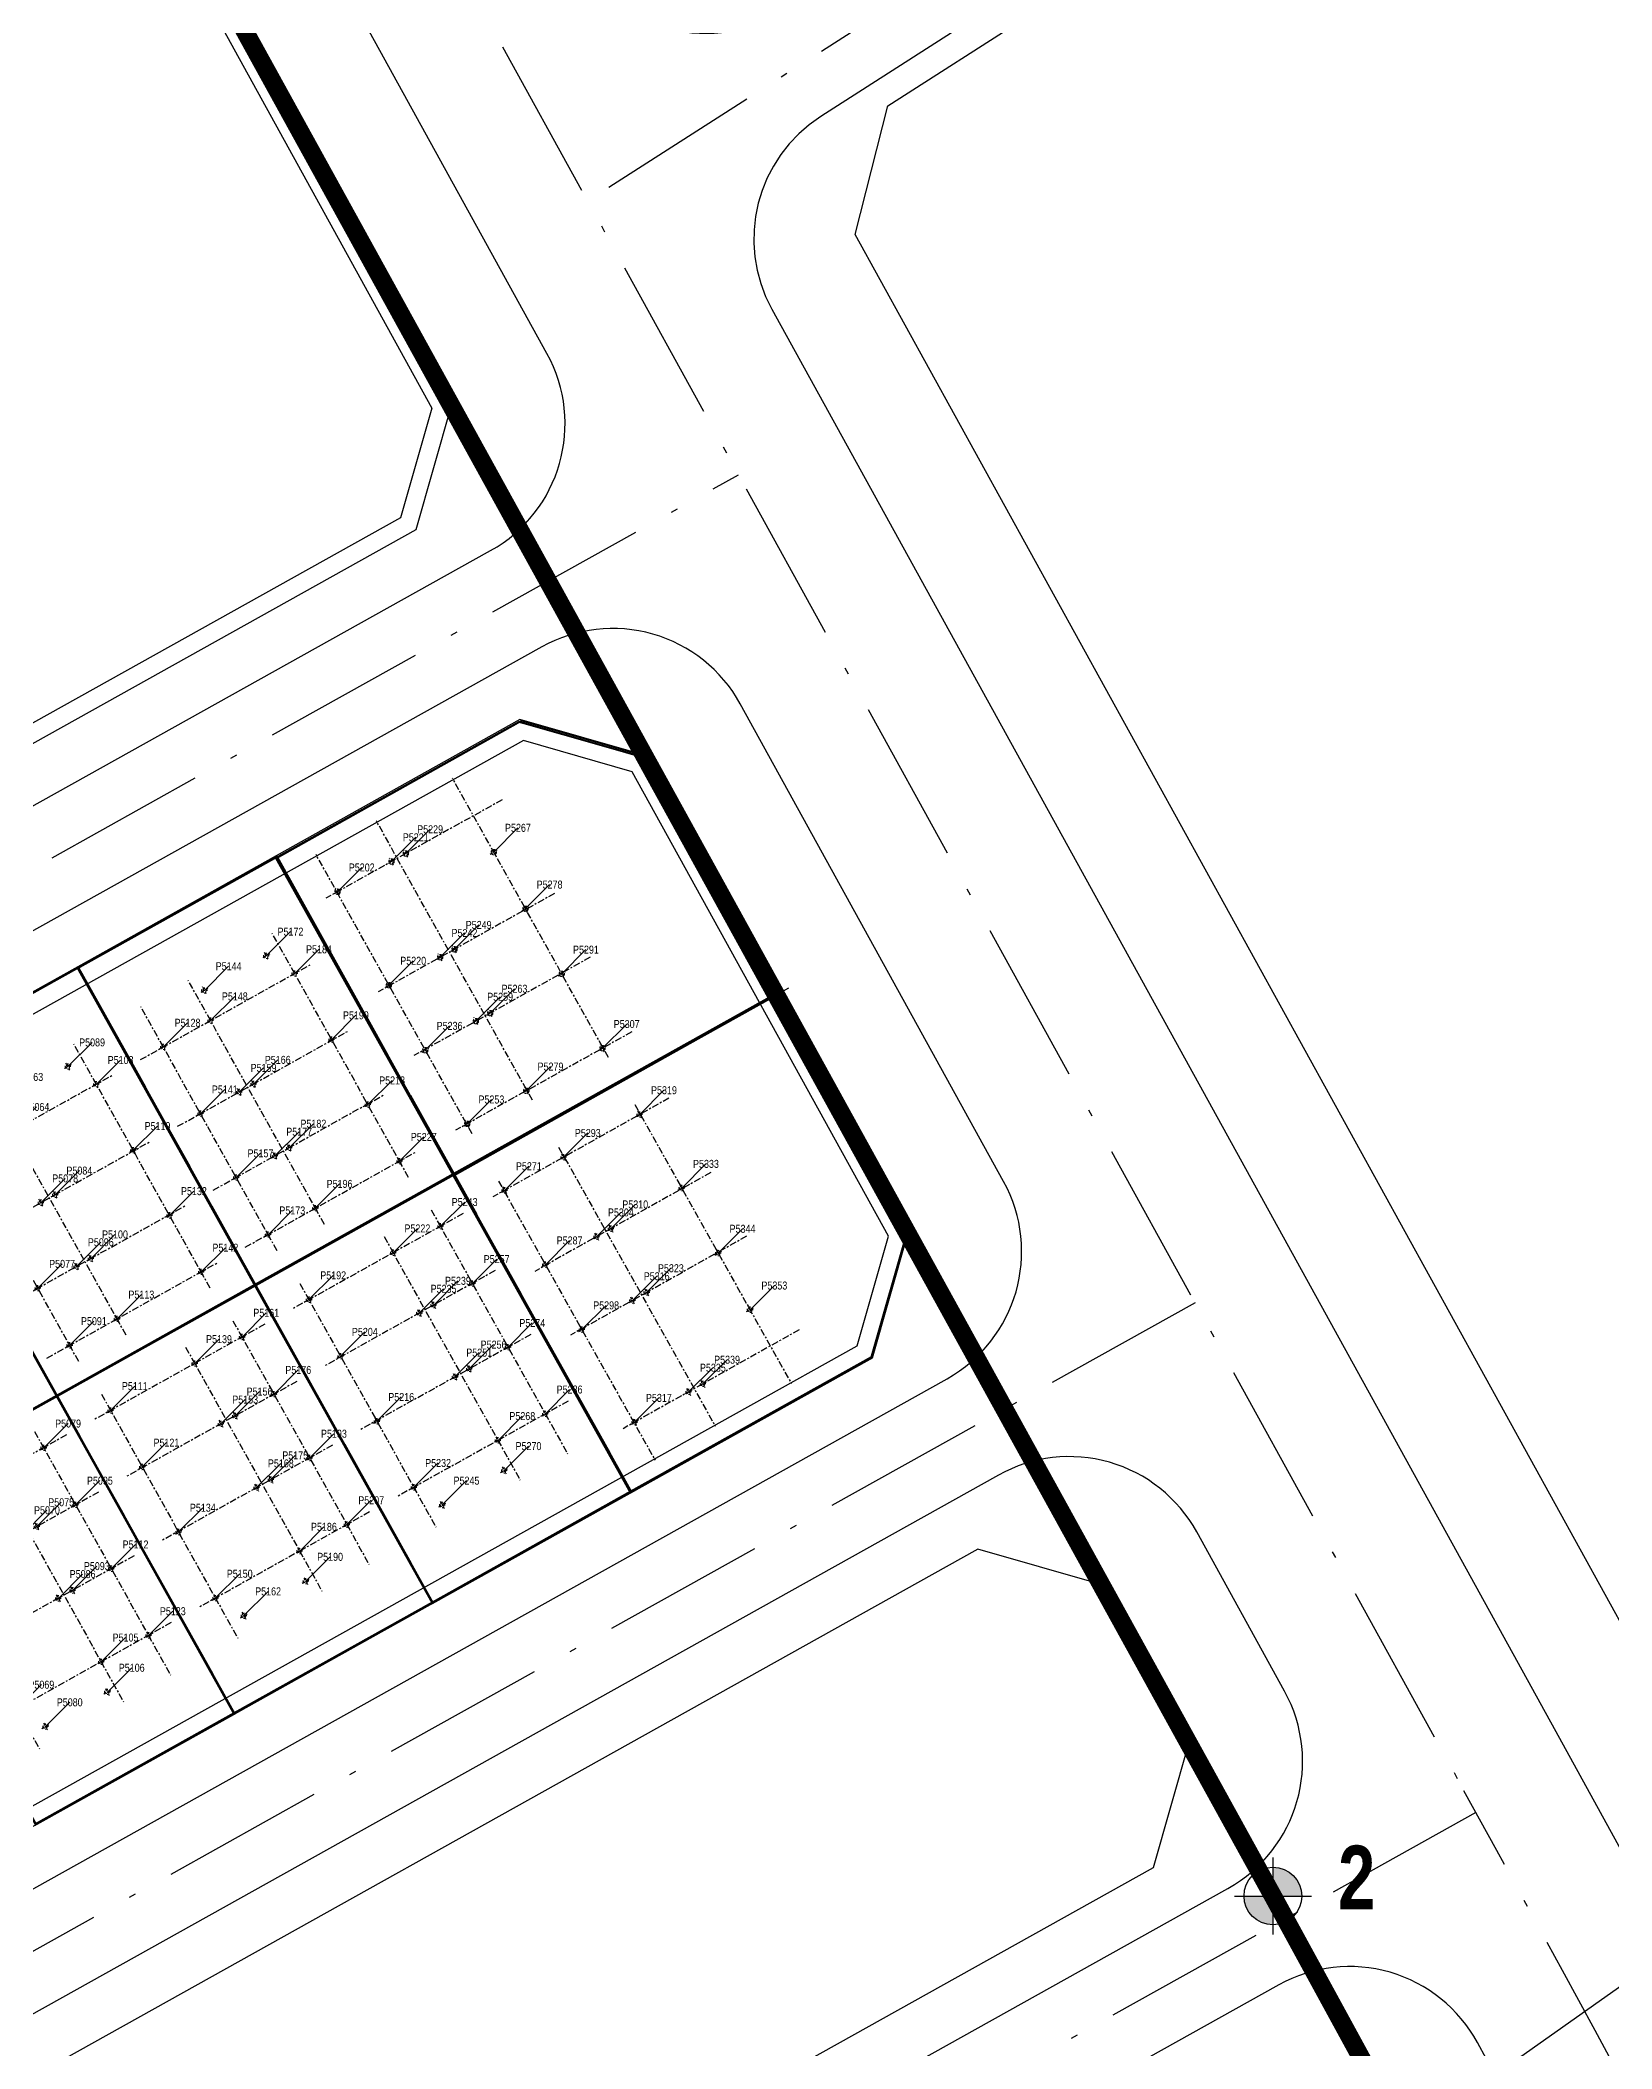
# Model space of a CAD drawing. Header units: millimetres. Extents: x 0 to 571985, y 0 to 2066666.
# Drawn here: x 569065 to 569151.4, y 2066358.2 to 2066468.7 of the extents above; entities that cross this region are included whole.
import ezdxf
from ezdxf.enums import TextEntityAlignment as Align
from ezdxf.xclip import XClip

# ---------------------------------------------------------------- set-up
doc = ezdxf.new("R2010")
doc.units = ezdxf.units.MM
for name, pattern in [('ACAD_ISO10W100', [18.5, 12, -3, 0.5, -3]), ('CENTER', [3, 1.5, -0.5, 0.5, -0.5]), ('CENTER2', [1.125, 0.75, -0.125, 0.125, -0.125]), ('HIDDEN', [0.75, 0.5, -0.25])]:
    doc.linetypes.add(name, pattern=pattern)
for name, color, linetype in [('01.AXIS', 160, 'CENTER2'), ('BoThamCo', 94, 'Continuous'), ('CDC.01.AXIS', 160, 'CENTER2'), ('ChiaLo', 128, 'CENTER'), ('datOBt', 42, 'Continuous'), ('datTruog', 134, 'Continuous'), ('LogDg', 7, 'Continuous'), ('loKBT', 42, 'Continuous'), ('QH', 7, 'Continuous'), ('RANHGIOI', 2, 'HIDDEN'), ('TimDg', 222, 'Continuous'), ('ViaHeS', 32, 'Continuous')]:
    doc.layers.add(name, color=color, linetype=linetype)
for name, color, linetype, lineweight in [('A-KY HIEU', 34, 'Continuous', 20), ('A-TUONG', 255, 'Continuous', 35), ('boDnv', 54, 'Continuous', 25), ('E- RANH GIOI', 1, 'CENTER', 13), ('E- THAY', 9, 'Continuous', 20), ('kata_text', 254, 'Continuous', 30), ('LD-THAY', 9, 'Continuous', 13)]:
    doc.layers.add(name, color=color, linetype=linetype, lineweight=lineweight)
doc.layers.add('KCS_Plotter', color=11, linetype='Continuous', plot=False)
doc.styles.add('ARIALB', font='', dxfattribs={"width": 0.75})
doc.styles.add('kata_dim', font='vnrms.shx', dxfattribs={"width": 0.66, "oblique": 7})
doc.styles.add('kata_text', font='arial.ttf', dxfattribs={"width": 0.8})
doc.styles.add('rms', font='romans.shx', dxfattribs={"width": 0.7, "bigfont": 'vns.shx'})
doc.styles.get('ARIALB').set_extended_font_data('.VnArialH', bold=True)
doc.linetypes.add('ADL', pattern='A,0.125,-0.15,["++",rms,S=0.5,R=0,X=0,Y=-0.2245],-1.35,1.125', length=2.75)
doc.dimstyles.new('kata_dim_iso', dxfattribs={"dimtxt": 2.5, "dimasz": 1.5, "dimexe": 1.5, "dimexo": 2.5, "dimtad": 1, "dimdec": 0, "dimzin": 0, "dimdsep": 46, "dimtxsty": 'kata_dim', "dimblk": 'kata_block_ArchTick', "dimcen": 0.09, "dimdle": 1.2, "dimclrd": 8, "dimclre": 8, "dimclrt": 3, "dimadec": 0, "dimazin": 0, "dimtfac": 1, "dimtdec": 0, "dimtix": 1, "dimtofl": 0, "dimtmove": 0, "dimatfit": 3, "dimfxl": 3.75, "dimfxlon": 1, "dimtolj": 1, "dimtzin": 0, "dimarcsym": 0})

# ---------------------------------------------------------------- blocks, each defined once
blk = doc.blocks.new('moc')
at = {"layer": 'QH', "linetype": 'Continuous'}
h = blk.add_hatch(color=7, dxfattribs=at)
h.paths.add_polyline_path([(0, 0), (0.529, 0, 0.414214), (0, 0.529)])
h.paths.add_polyline_path([(-0.529, 0, 0.414214), (0, -0.529), (0, 0)])
for p, q in [((0, 0.706), (0, -0.706)), ((-0.706, 0), (0.706, 0))]:
    blk.add_line(p, q, dxfattribs=at)
blk.add_circle((0, 0), 0.529, dxfattribs=at)
blk = doc.blocks.new('NEN')
at = {"layer": 'boDnv', "color": 10, "linetype": 'ADL', "ltscale": 0.25}
for points in [[(359.51, 130.35), (389.04, 76.78), (387.31, 70.75), (232.19, -15.8), (226.4, -14.02), (199.01, 40.75), (200.9, 46.9), (353.52, 132.06)], [(236.62, -34.45), (249.69, -60.58), (255.48, -62.36), (412.42, 25.21), (414.15, 31.24), (400.06, 56.78), (394.08, 58.5), (238.52, -28.31)]]:
    blk.add_lwpolyline(points, close=True, dxfattribs=at)
at = {"layer": 'BoThamCo'}
blk.add_lwpolyline([(428.72, -3.48), (430.67, 3.33), (425.84, 12.09), (419.06, 14.03), (356.11, -21.09), (354.18, -27.9), (359.05, -36.63), (365.85, -38.56)], close=True, dxfattribs=at)
at = {"layer": 'ChiaLo', "ltscale": 5}
for points in [[(380.55, 52.09), (400.04, 17.16)], [(369.63, 46), (389.12, 11.07)], [(407.98, 44.49), (242.27, -47.97)], [(358.71, 39.91), (378.21, 4.98)]]:
    blk.add_lwpolyline(points, dxfattribs=at)
at = {"layer": 'datOBt'}
blk.add_lwpolyline([(235.55, -34.54), (248.99, -61.41), (255.59, -63.44), (413.27, 24.54), (415.22, 31.36), (400.74, 57.63), (393.96, 59.57), (237.68, -27.63)], close=True, dxfattribs=at)
at = {"layer": 'datTruog', "linetype": 'ByBlock'}
blk.add_lwpolyline([(360.18, 131.19), (390.11, 76.9), (388.16, 70.08), (232.3, -16.89), (225.7, -14.85), (197.94, 40.67), (200.06, 47.57), (353.4, 133.14)], close=True, dxfattribs=at)
at = {"layer": 'LogDg'}
for points in [[(34.3, -348.77, -0.124666), (14.11, -339.77, 0.262937), (-5.33, -336.77, -0.009345), (-40.96, -349.47), (-145.87, -384.68, 0.405257), (-155.46, -403.23), (-146.56, -432.72), (-158.05, -436.19), (-166.57, -407.94, 0.423227), (-185.7, -398.05), (-272.08, -427.04, 0.40652), (-277.18, -436.96), (-262.95, -483.4), (-271.55, -486.03), (-285.59, -440.23, 0.421949), (-295.79, -434.99), (-422.26, -477.44, 0.346831), (-427.68, -485.73), (-426.66, -497.25, 0.109851), (-417.21, -527.05), (-422.4, -530.06, -0.109851), (-432.64, -497.78), (-433.19, -491.51, 0.484967), (-443.71, -484.63), (-484.2, -498.22, 0.36701), (-492.23, -511.51), (-484.4, -560.01), (-490.33, -560.97), (-497.43, -516.92, 0.457512), (-512.89, -507.39), (-525.34, -511.31, 0.375227), (-533.55, -524.8, 0.049445), (-523.25, -562.12), (-518.4, -576.58), (-525.52, -578.96), (-530.31, -564.66, -0.044276), (-540.22, -530.04, 0.448349), (-555.61, -520.86), (-568.85, -525.04), (-576.07, -502.15), (-552.39, -494.68, 0.333336), (-544, -482.98), (-545.86, -397.31, 0.120559), (-570, -307.2), (-621.98, -219.71, 0.334943), (-635.36, -214.24), (-686.93, -227.85), (-689.8, -216.98), (-647.96, -205.93, 0.498191), (-640.7, -188.2), (-654.38, -165.18, -0.144979), (-668.85, -108.06), (-659.85, 118.23, 0.428088), (-671.92, 130.71), (-689.22, 130.58), (-689.3, 141.83), (-670.34, 141.97, 0.400474), (-658.44, 153.49), (-657.83, 168.9), (-656.06, 189.37), (-648.59, 188.73), (-650.34, 168.43), (-650.89, 154.68, 0.425345), (-638.92, 142.2), (-621.61, 142.33, 0.402651), (-609.71, 153.94), (-609.39, 163.86, -0.019867), (-608.23, 179.94), (-606.8, 192.65), (-600.84, 191.98), (-602.26, 179.27, 0.019867), (-603.39, 163.66), (-603.68, 154.8, 0.425871), (-591.59, 142.41), (-548.36, 142.73), (-548.28, 131.48), (-592.89, 131.16, 0.401789), (-604.79, 119.58), (-607.75, 35.57, -0.005984), (-607.98, 30.72, 0.462462), (-599.18, 22.29), (-555.38, 26.8), (-554.76, 20.83), (-603.24, 15.84, 0.355613), (-610.38, 8.69), (-613.79, -24.84, 0.475348), (-605.01, -33.61), (-508.27, -23.64, 0.016072), (-476.81, -19.37, 0.37392), (-470.14, -11.26), (-470.7, 9.35), (-464.71, 9.51), (-464.24, -7.65, 0.461916), (-454.75, -15.29), (-421.58, -8.99, 0.020567), (-382.01, 0.22), (-299.76, 22.96, 0.415004), (-292.8, 35.29), (-296.97, 50.22), (-285.41, 53.45), (-281.22, 38.44, 0.413423), (-268.92, 31.49), (-169.97, 58.86, 0.427702), (-164.5, 69.05), (-169.62, 84.75), (-163.92, 86.62), (-158.48, 69.96, 0.400853), (-148.74, 64.73), (-123.9, 71.6, 0.437327), (-113.79, 91.17), (-114.46, 93.01), (-128.55, 136.15), (-105.74, 143.6), (-91.77, 100.83), (-90.91, 98.47, 0.429754), (-70.96, 89.77, 0.001079), (-63.93, 92.77, 0.001474), (-62.34, 93.45), (-47.53, 99.91, 0.386536), (-43.13, 109.73), (-48.3, 125.57), (-42.6, 127.44), (-38.08, 113.59, 0.442444), (-27.27, 108.74), (111.62, 169.28, 0.414214), (115.75, 179.81), (109.36, 194.48), (114.86, 196.88), (121.25, 182.21, 0.414214), (131.78, 178.07), (252.97, 230.89), (276.87, 241.31), (291.58, 249.06, 0.419837), (295.27, 261.37), (290.95, 269.2), (301.46, 274.99), (306.06, 266.65, 0.408717), (318.14, 263.03), (326.55, 267.46), (332.15, 256.84), (324.23, 252.66, 0.419466), (320.55, 240.35), (397.09, 101.52, 0.433643), (408.41, 98.65), (440.79, 119.39), (444.02, 114.33), (410.43, 92.81, 0.395048), (407.74, 82.21), (451.06, 3.64, -0.005576), (472.22, -35.78, 0.422017), (490.07, -41.12), (502.99, -33.92), (514.67, -54.89), (500.3, -62.89, 0.404193), (495.05, -80.18), (502.5, -94.71), (491.82, -100.19), (485.09, -87.06, 0.424556), (467.19, -81.64), (316.16, -165.91), (307.21, -171.12, 0.396001), (304.07, -181.61), (326.15, -225.74), (318.1, -229.77), (296.73, -187.04, 0.432664), (285.55, -183.7), (178.07, -246.15, 0.389772), (174.86, -256.49), (194.1, -297.13), (188.68, -299.69), (170.23, -260.73, 0.439085), (158.98, -257.24), (145.5, -265.07, -0.013452), (97.7, -291.15, 0.262926), (86.85, -307.56, -0.162068), (76.02, -333.84, 0.270323), (72.32, -353.65), (79.98, -375.07), (57.38, -383.16), (49.72, -361.74, 0.270325), (34.3, -348.77)], [(462.18, -42.48, 0.004173), (446.54, -13.11, 0.41755), (435.61, -9.94), (272.33, -101.05, 0.401037), (269.07, -111.62), (286.08, -145.64, 0.427514), (297.14, -149.05), (456.99, -59.85, 0.406017), (462.18, -42.48)]]:
    blk.add_lwpolyline(points, format="xyb", dxfattribs=at)
for points in [[(392.27, 68.94, 0.412716), (395.37, 79.78), (365.44, 134.08, 0.415712), (354.54, 137.2), (197.1, 49.35, 0.401037), (193.84, 38.79), (221.6, -16.72, 0.427514), (232.66, -20.13)], [(231.46, -36.41), (244.89, -63.27, 0.427514), (255.94, -66.68), (417.37, 23.4, 0.412716), (420.48, 34.25), (406, 60.52, 0.415712), (395.09, 63.64), (234.71, -25.85, 0.401037)], [(432.82, -4.63, 0.412716), (435.93, 6.22), (431.1, 14.98, 0.415712), (420.2, 18.1), (354.65, -18.47, 0.414214), (351.56, -29.36), (356.43, -38.09, 0.414214), (367.32, -41.18)]]:
    blk.add_lwpolyline(points, format="xyb", close=True, dxfattribs=at)
at = {"layer": 'loKBT'}
for points in [[(400.74, 57.63), (393.96, 59.57), (380.55, 52.09), (390.29, 34.62), (407.98, 44.49)], [(380.55, 52.09), (369.63, 46), (379.38, 28.53), (390.29, 34.62)], [(369.63, 46), (358.71, 39.91), (368.46, 22.44), (379.38, 28.53)], [(415.22, 31.36), (407.98, 44.49), (390.29, 34.62), (400.04, 17.16), (413.27, 24.54)], [(358.71, 39.91), (347.8, 33.82), (357.54, 16.35), (368.46, 22.44)], [(390.29, 34.62), (379.38, 28.53), (389.12, 11.07), (400.04, 17.16)], [(379.38, 28.53), (368.46, 22.44), (378.21, 4.98), (389.12, 11.07)], [(368.46, 22.44), (357.54, 16.35), (367.29, -1.11), (378.21, 4.98)]]:
    blk.add_lwpolyline(points, close=True, dxfattribs=at)
at = {"layer": 'RANHGIOI', "color": 1, "ltscale": 9, "const_width": 1}
blk.add_lwpolyline([(460, -51.3, 0.006594), (435.29, -5.05), (303.08, 234.77), (284.67, 225.08), (-55.99, 76.59), (-56.84, 76.22, -0.005137), (-90.74, 62.09), (-377.22, -17.13, -0.020567), (-418.23, -26.68), (-463.44, -35.26, -0.021218), (-506.42, -41.54), (-623.64, -53.62), (-626.46, -70.88, 0.128574), (-620.42, -135.36), (-615.5, -148.86, 0.039408), (-607.14, -167.19), (-594.17, -190.55), (-547.57, -259.49, -0.11987), (-522.7, -326.4), (-507.92, -451.95), (-504.47, -473.28), (-499.27, -471.64), (-50.48, -321.02, 0.050684), (130.42, -239.14), (301.32, -139.84)], format="xyb", close=True, dxfattribs=at)
at = {"layer": 'TimDg', "linetype": 'ACAD_ISO10W100', "ltscale": 0.75}
blk.add_lwpolyline([(283.91, 294.4), (445.8, 0.74, -0.007517), (474.04, -52.35), (508.79, -120.12, 0.000278)], format="xyb", dxfattribs=at)
for points in [[(453.09, 123.7), (397.61, 88.16)], [(222.76, -29.08), (405.9, 73.11)], [(431.01, 27.57), (246.06, -75.63)], [(446.46, -0.45), (260.37, -104.29)]]:
    blk.add_lwpolyline(points, dxfattribs=at)
at = {"layer": 'ViaHeS', "elevation": 0}
blk.add_lwpolyline([(-483.36, -504.27), (-441.21, -490.12), (-436.03, -493.51), (-435.63, -498.04, 0.109851), (-424.99, -531.56), (-414.62, -525.54, -0.109851), (-423.67, -496.98), (-424.34, -489.45), (-420, -483.01), (-295.25, -441.14), (-289.04, -444.33), (-275.85, -487.35), (-258.64, -482.08), (-271.97, -438.6), (-268.7, -432.23), (-181.63, -403.01), (-172.97, -407.49), (-163.79, -437.92), (-140.81, -430.99), (-150.21, -399.85), (-145.6, -390.92), (-39.03, -355.15, 0.008545), (-6.24, -343.52, -0.249193), (12.38, -345.96, 0.09975), (30.77, -354.18, -0.256949), (45.21, -366.96), (51.73, -385.18), (85.63, -373.05), (79.11, -354.83, -0.256949), (82.17, -335.79, 0.136918), (92.61, -310.44, -0.249193), (103.31, -295.02, 0.012659), (148.51, -270.26), (162.16, -262.33), (168.62, -264.34), (185.97, -300.98), (196.81, -295.84), (179.03, -258.29), (181.22, -251.26), (287.38, -189.57), (293.94, -191.53), (314.07, -231.78), (330.17, -223.73), (309.54, -182.47), (311.62, -175.49), (319.13, -171.13), (408.28, -121.39), (412.27, -122.59), (434.35, -165.32), (442.35, -161.19), (420.14, -118.2), (421.38, -114.07), (470.33, -86.76), (479.64, -89.58), (486.48, -102.92), (507.84, -91.97), (500.5, -77.65), (503.42, -68.02), (517.59, -60.13), (500.08, -28.68), (486.97, -35.97), (477.62, -33.17, 0.0056), (456.31, 6.54), (412.32, 86.32), (414.12, 93.4), (444.83, 113.07), (439.98, 120.65), (409.77, 101.3), (403.14, 102.98), (327.71, 239.79), (330.52, 249.19), (334.95, 251.53), (323.75, 272.77), (318.93, 270.23), (309.35, 273.1), (306.71, 277.89), (285.7, 266.3), (288.11, 261.92), (285.3, 252.53), (274.27, 246.72), (129.39, 183.57), (122.81, 186.16), (117.61, 198.07), (106.61, 193.28), (111.81, 181.36), (109.22, 174.78), (26.33, 138.65), (-29.87, 114.15), (-36, 116.91), (-39.75, 128.37), (-51.15, 124.64), (-47.05, 112.09), (-50.09, 105.34), (-75.92, 94.08), (-84.51, 97.94), (-100.03, 145.47), (-134.25, 134.29), (-118.66, 86.53), (-123.23, 78.01), (-150.26, 70.53), (-156.63, 73.95), (-161.07, 87.55), (-172.48, 83.82), (-168.21, 70.75), (-171.47, 64.67), (-269.55, 37.54), (-275.71, 41.03), (-279.63, 55.06), (-302.75, 48.6), (-298.84, 34.63), (-302.32, 28.48), (-383.61, 6, -0.020567), (-422.7, -3.1), (-456.25, -9.47), (-461.3, -5.4), (-461.71, 9.6), (-473.7, 9.27), (-473.24, -7.64), (-478.03, -13.49, -0.015955), (-508.88, -17.67), (-606.15, -27.69), (-610.61, -23.23), (-607.49, 7.46), (-602.01, 12.95), (-554.45, 17.85), (-555.68, 29.79), (-600.45, 25.17), (-605.04, 29.65, 0.007073), (-604.76, 35.47), (-601.91, 116.09), (-594.67, 123.14), (-548.22, 123.48), (-548.42, 150.73), (-593.42, 150.4), (-600.49, 157.35, -0.027886), (-599.28, 178.94), (-597.86, 191.65), (-609.78, 192.99), (-611.21, 180.28, 0.019867), (-612.39, 163.96), (-612.6, 157.39), (-619.82, 150.34), (-639.32, 150.2), (-647, 158.13), (-646.6, 168.2), (-644.85, 188.41), (-659.8, 189.7), (-661.57, 169.14), (-662.01, 158.02), (-670.33, 149.97), (-689.36, 149.83), (-689.16, 122.58), (-671.42, 122.71), (-663.74, 114.78), (-672.6, -107.91, 0.144979), (-657.6, -167.1), (-644.69, -188.84), (-648.34, -197.76), (-691.84, -209.24), (-684.89, -235.59), (-633.86, -222.12), (-622.04, -226.95), (-573.26, -309.06, -0.120474), (-549.61, -397.39), (-547.84, -478.9), (-555.3, -489.31), (-577.88, -496.43), (-567.05, -530.76), (-552.74, -526.25), (-543.71, -531.72, 0.042979), (-533.84, -565.93), (-529.07, -580.15), (-514.85, -575.39), (-519.72, -560.85, -0.045576), (-529.32, -527.17), (-523.01, -516.87), (-508.25, -512.21), (-500.46, -517.02), (-493.29, -561.45), (-481.44, -559.53), (-488.88, -513.41), (-483.36, -504.27)], format="xyb", dxfattribs=at)
at = {"layer": 'ViaHeS'}
for points in [[(360.18, 131.19), (390.11, 76.9), (388.16, 70.08), (232.3, -16.89), (225.7, -14.85), (197.94, 40.67), (200.06, 47.57), (353.4, 133.14)], [(235.55, -34.54), (248.99, -61.41), (255.59, -63.44), (413.27, 24.54), (415.22, 31.36), (400.74, 57.63), (393.96, 59.57), (237.68, -27.63)], [(425.84, 12.09), (419.06, 14.03), (356.11, -21.09), (354.18, -27.9), (359.05, -36.63), (365.85, -38.56), (428.72, -3.48), (430.67, 3.33)]]:
    blk.add_lwpolyline(points, close=True, dxfattribs=at)
at = {"layer": 'QH', "xscale": 3, "yscale": 3, "zscale": 3}
blk.add_blockref('moc', (435.29, -5.05), dxfattribs=at)
at = {"layer": 'QH', "style": 'ARIALB', "width": 0.75}
blk.add_text('2', height=3.5, dxfattribs=at).set_placement((438.88, -5.78, -2.25))
blk = doc.blocks.new('A$C758D662A')
at = {"linetype": 'HIDDEN', "ltscale": 500}
for radius in [300, 200]:
    blk.add_circle((0, 0), radius, dxfattribs=at)
at = {"layer": 'CDC.01.AXIS', "ltscale": 200}
for p, q in [((437, 0), (-437, 0)), ((0, 437), (0, -437))]:
    blk.add_line(p, q, dxfattribs=at)
blk = doc.blocks.new('MB TANG 2 BT1')
at = {"layer": '01.AXIS', "ltscale": 500}
for p, q in [((7195672, 840351), (7195672, 824990)), ((7200972, 840351), (7200972, 824990)), ((7203952, 840351), (7203952, 824990)), ((7205388, 839327), (7194643, 839327)), ((7205388, 835727), (7194643, 835727)), ((7205388, 831707), (7194643, 831707)), ((7205388, 827507), (7194643, 827507))]:
    blk.add_line(p, q, dxfattribs=at)
at = {"extrusion": (0, -2.11758e-22, -1), "xscale": 0.5, "yscale": 0.5, "zscale": -0.5}
for p in [(-7195672, 839327), (-7203952, 839327), (-7195672, 835767), (-7203952, 835727), (-7195672, 831667), (-7203952, 831707), (-7195672, 827507), (-7203952, 827507), (-7196562, 825897), (-7200462, 825897)]:
    blk.add_blockref('A$C758D662A', p, dxfattribs=at)
at = {"extrusion": (0, 0, -1), "xscale": 0.4999999999999999, "yscale": 0.4999999999999999, "zscale": -0.5, "rotation": 90}
for p in [(-7200972, 839327), (-7200612, 835727), (-7201512, 835727), (-7200612, 831707), (-7201512, 831707), (-7200972, 827507)]:
    blk.add_blockref('A$C758D662A', p, dxfattribs=at)
blk = doc.blocks.new('MB TANG 2 BT2')
at = {"layer": '01.AXIS', "ltscale": 500}
for p, q in [((7088511, 743840), (7077408, 743840)), ((7078098, 744452), (7078098, 726847)), ((7081898, 744452), (7081898, 726847)), ((7086698, 744452), (7086698, 726847)), ((7088511, 739140), (7077408, 739140)), ((7088511, 735120), (7077408, 735120)), ((7088511, 729220), (7077408, 729220))]:
    blk.add_line(p, q, dxfattribs=at)
at = {"xscale": -0.5, "yscale": 0.5, "zscale": 0.5}
for p in [(7078138, 743840), (7086658, 743840), (7078098, 739180), (7081308, 739140), (7082208, 739140), (7086698, 739180), (7078098, 735080), (7081308, 735120), (7082208, 735120), (7086698, 735080), (7086698, 731510), (7078138, 729220)]:
    blk.add_blockref('A$C758D662A', p, dxfattribs=at)
at = {"xscale": -0.5, "yscale": 0.5, "zscale": 0.5, "rotation": 270}
for p in [(7081858, 743840), (7081538, 729220), (7082438, 729220)]:
    blk.add_blockref('A$C758D662A', p, dxfattribs=at)
blk = doc.blocks.new('NEN BT1')
at = {"layer": 'loKBT'}
for points in [[(-43.18, 43), (-55.68, 43), (-55.68, 23), (-43.18, 23)], [(-30.68, 43), (-43.18, 43), (-43.18, 23), (-30.68, 23)], [(-18.18, 43), (-30.68, 43), (-30.68, 23), (-18.18, 23)], [(2.15, 38), (-2.82, 43), (-18.18, 43), (-18.18, 23), (2.08, 23)], [(-43.18, 23), (-55.68, 23), (-55.68, 3), (-43.18, 3)], [(-30.68, 23), (-43.18, 23), (-43.18, 3), (-30.68, 3)], [(-18.18, 23), (-30.68, 23), (-30.68, 3), (-18.18, 3)], [(2, 8), (2.08, 23), (-18.18, 23), (-18.18, 3), (-3.03, 3)]]:
    blk.add_lwpolyline(points, close=True, dxfattribs=at)
blk = doc.blocks.new('A$C33BC4D2A')
at = {"layer": 'A-KY HIEU', "color": 0, "const_width": 1.022}
blk.add_lwpolyline([(14.345, -292.097), (14.345, -4.903), (414.985, -4.903), (414.985, -292.097)], close=True, dxfattribs=at)
at = {"layer": 'Defpoints', "color": 125}
blk.add_lwpolyline([(0, -297), (420, -297), (420, 0), (0, 0)], close=True, dxfattribs=at)
blk = doc.blocks.new('kata_block_ArchTick')
at = {"color": 8}
blk.add_line((1, 0), (-1, 0), dxfattribs=at)
at = {"color": 8, "const_width": 0.15}
blk.add_lwpolyline([(-0.5, -0.5), (0.5, 0.5)], dxfattribs=at)
blk = doc.blocks.new('*U101')
at = {"color": 0, "ltscale": 0.8, "style": 'kata_text', "width": 0.8}
blk.add_attdef('TEN', text='', height=2.2, dxfattribs=at).set_placement((6.67, 6.67), align=Align.MIDDLE_CENTER)
at = {"color": 0, "ltscale": 0.8, "style": 'kata_text', "width": 0.8, "flags": 1}
blk.add_attdef('CHU_THICH', text='', height=2.2, dxfattribs=at).set_placement((0, 0), align=Align.MIDDLE_CENTER)
at = {"layer": 'Defpoints'}
blk.add_leader([(0, 0), (6.67, 6.67)], dimstyle='kata_dim_iso', override={"dimasz": 0.6, "dimgap": 0.625, "dimtad": 0}, dxfattribs=at)
blk = doc.blocks.new('A$C7EE856B3')
at = {"layer": 'kata_text', "xscale": 0.2, "yscale": 0.2, "zscale": 0.2}
for p, values in [((456.9, -13.41, 0), {'TEN': 'P5229'}), ((461.73, -13.33, 0), {'TEN': 'P5267'}), ((456.11, -13.85, 0), {'TEN': 'P5221'}), ((453.14, -15.51, 0), {'TEN': 'P5202'}), ((463.47, -16.45, 0), {'TEN': 'P5278'}), ((449.22, -19.04, 0), {'TEN': 'P5172'}), ((458.79, -19.11, 0), {'TEN': 'P5242'}), ((459.57, -18.67, 0), {'TEN': 'P5249'}), ((450.79, -20.01, 0), {'TEN': 'P5184'}), ((465.47, -20.03, 0), {'TEN': 'P5291'}), ((445.82, -20.94, 0), {'TEN': 'P5144'}), ((455.97, -20.64, 0), {'TEN': 'P5220'}), ((461.54, -22.18, 0), {'TEN': 'P5263'}), ((446.16, -22.6, 0), {'TEN': 'P5148'}), ((452.82, -23.64, 0), {'TEN': 'P5199'}), ((460.75, -22.62, 0), {'TEN': 'P5259'}), ((443.56, -24.05, 0), {'TEN': 'P5128'}), ((457.97, -24.22, 0), {'TEN': 'P5236'}), ((467.71, -24.12, 0), {'TEN': 'P5307'}), ((438.31, -25.13, 0), {'TEN': 'P5089'}), ((439.88, -26.1, 0), {'TEN': 'P5103'}), ((447.74, -26.53, 0), {'TEN': 'P5159'}), ((448.52, -26.09, 0), {'TEN': 'P5166'}), ((463.52, -26.46, 0), {'TEN': 'P5279'}), ((434.91, -27.03, 0), {'TEN': 'P5063'}), ((445.61, -27.72, 0), {'TEN': 'P5141'}), ((454.81, -27.22, 0), {'TEN': 'P5213'}), ((469.76, -27.76, 0), {'TEN': 'P5319'}), ((435.25, -28.68, 0), {'TEN': 'P5064'}), ((460.27, -28.27, 0), {'TEN': 'P5253'}), ((441.91, -29.73, 0), {'TEN': 'P5119'}), ((449.7, -30.04, 0), {'TEN': 'P5177'}), ((450.48, -29.6, 0), {'TEN': 'P5182'}), ((465.57, -30.11, 0), {'TEN': 'P5293'}), ((447.57, -31.23, 0), {'TEN': 'P5157'}), ((456.55, -30.33, 0), {'TEN': 'P5227'}), ((437.61, -32.18, 0), {'TEN': 'P5084'}), ((462.33, -31.94, 0), {'TEN': 'P5271'}), ((472.07, -31.81, 0), {'TEN': 'P5333'}), ((436.83, -32.61, 0), {'TEN': 'P5078'}), ((443.91, -33.31, 0), {'TEN': 'P5132'}), ((451.92, -32.91, 0), {'TEN': 'P5196'}), ((449.32, -34.37, 0), {'TEN': 'P5173'}), ((458.8, -33.91, 0), {'TEN': 'P5243'}), ((467.39, -34.48, 0), {'TEN': 'P5304'}), ((468.18, -34.04, 0), {'TEN': 'P5310'}), ((439.57, -35.69, 0), {'TEN': 'P5100'}), ((456.2, -35.36, 0), {'TEN': 'P5222'}), ((474.08, -35.38, 0), {'TEN': 'P5344'}), ((438.79, -36.12, 0), {'TEN': 'P5096'}), ((445.64, -36.42, 0), {'TEN': 'P5142'}), ((464.57, -36.02, 0), {'TEN': 'P5287'}), ((436.66, -37.31, 0), {'TEN': 'P5077'}), ((451.57, -37.94, 0), {'TEN': 'P5192'}), ((460.56, -37.05, 0), {'TEN': 'P5257'}), ((469.36, -37.99, 0), {'TEN': 'P5316'}), ((470.14, -37.55, 0), {'TEN': 'P5323'}), ((441.02, -39, 0), {'TEN': 'P5113'}), ((457.64, -38.68, 0), {'TEN': 'P5235'}), ((458.43, -38.24, 0), {'TEN': 'P5239'}), ((475.83, -38.5, 0), {'TEN': 'P5353'}), ((447.89, -40, 0), {'TEN': 'P5161'}), ((466.58, -39.59, 0), {'TEN': 'P5298'}), ((438.41, -40.46, 0), {'TEN': 'P5091'}), ((453.31, -41.05, 0), {'TEN': 'P5204'}), ((462.52, -40.56, 0), {'TEN': 'P5274'}), ((445.29, -41.45, 0), {'TEN': 'P5139'}), ((459.6, -42.19, 0), {'TEN': 'P5251'}), ((460.39, -41.75, 0), {'TEN': 'P5256'}), ((449.65, -43.14, 0), {'TEN': 'P5176'}), ((472.45, -43.02, 0), {'TEN': 'P5335'}), ((473.23, -42.58, 0), {'TEN': 'P5339'}), ((440.66, -44.03, 0), {'TEN': 'P5111'}), ((447.52, -44.33, 0), {'TEN': 'P5156'}), ((455.31, -44.63, 0), {'TEN': 'P5216'}), ((464.57, -44.22, 0), {'TEN': 'P5286'}), ((446.73, -44.77, 0), {'TEN': 'P5153'}), ((461.97, -45.68, 0), {'TEN': 'P5268'}), ((469.48, -44.68, 0), {'TEN': 'P5317'}), ((436.99, -46.09, 0), {'TEN': 'P5079'}), ((451.61, -46.65, 0), {'TEN': 'P5193'}), ((442.4, -47.14, 0), {'TEN': 'P5121'}), ((449.48, -47.84, 0), {'TEN': 'P5175'}), ((462.31, -47.33, 0), {'TEN': 'P5270'}), ((448.69, -48.28, 0), {'TEN': 'P5168'}), ((457.34, -48.26, 0), {'TEN': 'P5232'}), ((438.74, -49.23, 0), {'TEN': 'P5095'}), ((458.9, -49.23, 0), {'TEN': 'P5245'}), ((435.83, -50.86, 0), {'TEN': 'P5070'}), ((436.61, -50.42, 0), {'TEN': 'P5075'}), ((444.4, -50.72, 0), {'TEN': 'P5134'}), ((453.66, -50.31, 0), {'TEN': 'P5207'}), ((451.06, -51.77, 0), {'TEN': 'P5186'}), ((440.7, -52.74, 0), {'TEN': 'P5112'}), ((451.4, -53.42, 0), {'TEN': 'P5190'}), ((437.79, -54.37, 0), {'TEN': 'P5086'}), ((438.57, -53.93, 0), {'TEN': 'P5093'}), ((446.43, -54.35, 0), {'TEN': 'P5150'}), ((447.99, -55.32, 0), {'TEN': 'P5162'}), ((442.75, -56.41, 0), {'TEN': 'P5123'}), ((440.15, -57.86, 0), {'TEN': 'P5105'}), ((440.49, -59.52, 0), {'TEN': 'P5106'}), ((435.52, -60.45, 0), {'TEN': 'P5069'}), ((437.08, -61.42, 0), {'TEN': 'P5080'})]:
    blk.add_blockref('*U101', p, dxfattribs=at).add_auto_attribs(values)

msp = doc.modelspace()

# ---------------------------------------------------------------- block references
at = {"layer": 'boDnv', "extrusion": (-2.4685e-06, 4.62064e-06, 1)}
ref = msp.add_blockref('NEN', (568697.48, 2066371.7, 8.14), dxfattribs=at)
XClip(ref).set_block_clipping_path([(-95.7748162709, -416.20828746), (591.9650857092, 169.550739368)])

# ---------------------------------------------------------------- next in the draw order: linework, layer by layer
at = {"layer": 'A-TUONG', "extrusion": (-2.4685e-06, 4.62064e-06, 1), "elevation": 8.14}
for points in [[(569087.71, 2066406.26), (569105.37, 2066416.15), (569098.14, 2066429.27), (569091.35, 2066431.22), (569077.95, 2066423.71), (569087.71, 2066406.26)], [(569087.71, 2066406.26), (569105.37, 2066416.15), (569098.14, 2066429.27), (569091.35, 2066431.22), (569077.95, 2066423.71), (569087.71, 2066406.26)], [(569087.69, 2066406.28), (569105.37, 2066416.14), (569112.63, 2066403.03), (569110.66, 2066396.21), (569097.44, 2066388.83), (569087.69, 2066406.28)], [(569087.69, 2066406.28), (569105.37, 2066416.14), (569112.63, 2066403.03), (569110.66, 2066396.21), (569097.44, 2066388.83), (569087.69, 2066406.28)]]:
    msp.add_lwpolyline(points, dxfattribs=at)
at = {"layer": 'ChiaLo', "ltscale": 5, "extrusion": (-2.4685e-06, 4.62064e-06, 1), "elevation": 8.14}
for points in [[(569067.04, 2066417.65), (569086.53, 2066382.74)], [(569067.04, 2066417.65), (569086.53, 2066382.74)], [(569106.13, 2066416.57), (568939.64, 2066323.65)], [(569106.13, 2066416.57), (568939.64, 2066323.65)], [(569106.13, 2066416.57), (568939.64, 2066323.65)]]:
    msp.add_lwpolyline(points, dxfattribs=at)
at = {"layer": 'E- RANH GIOI', "ltscale": 0.05, "extrusion": (-2.4685e-06, 4.62064e-06, 1), "elevation": 8.14}
for points, const_width in [([(569105.37, 2066416.15), (569087.71, 2066406.26), (569077.95, 2066423.71), (569091.35, 2066431.22), (569098.14, 2066429.27)], 0.0999), ([(569105.37, 2066416.15), (569087.71, 2066406.26), (569077.95, 2066423.71), (569091.35, 2066431.22), (569098.14, 2066429.27)], 0.0999), ([(569105.37, 2066416.15), (569087.71, 2066406.29), (569077.96, 2066423.75), (569091.31, 2066431.22), (569098.13, 2066429.28)], 0.1), ([(569105.37, 2066416.14), (569087.69, 2066406.28), (569097.44, 2066388.83), (569110.66, 2066396.21), (569112.63, 2066403.03)], 0.0999), ([(569105.37, 2066416.14), (569087.69, 2066406.28), (569097.44, 2066388.83), (569110.66, 2066396.21), (569112.63, 2066403.03)], 0.0999), ([(569105.37, 2066416.15), (569087.71, 2066406.3), (569097.46, 2066388.84), (569110.66, 2066396.21), (569112.61, 2066403.02)], 0.1)]:
    msp.add_lwpolyline(points, close=True, dxfattribs=dict(at, const_width=const_width))
at = {"layer": 'E- RANH GIOI', "ltscale": 0.1, "extrusion": (-2.4685e-06, 4.62064e-06, 1), "const_width": 0.1, "elevation": 8.14}
for points in [[(569077.95, 2066423.76), (569067.04, 2066417.67), (569076.79, 2066400.21), (569087.71, 2066406.3)], [(569067.04, 2066417.68), (569056.13, 2066411.58), (569065.89, 2066394.12), (569076.8, 2066400.22)], [(569056.14, 2066411.58), (569045.22, 2066405.48), (569054.98, 2066388.03), (569065.89, 2066394.12)], [(569086.55, 2066382.75), (569097.46, 2066388.84), (569087.71, 2066406.3), (569076.79, 2066400.21)], [(569075.64, 2066376.66), (569086.55, 2066382.76), (569076.8, 2066400.22), (569065.89, 2066394.12)], [(569064.73, 2066370.57), (569075.65, 2066376.66), (569065.89, 2066394.12), (569054.98, 2066388.03)]]:
    msp.add_lwpolyline(points, close=True, dxfattribs=at)
at = {"layer": 'KCS_Plotter', "extrusion": (-2.4685e-06, 4.62064e-06, 1)}
msp.add_line((568541.68, 2065930.21, 0), (569429.71, 2066558.17, 0), dxfattribs=at)
at = {"layer": 'LD-THAY', "extrusion": (-2.4685e-06, 4.62064e-06, 1), "elevation": 8.14}
for points in [[(569087.71, 2066406.26), (569105.37, 2066416.15), (569098.14, 2066429.27), (569091.35, 2066431.22), (569077.95, 2066423.71), (569087.71, 2066406.26)], [(569087.71, 2066406.26), (569105.37, 2066416.15), (569098.14, 2066429.27), (569091.35, 2066431.22), (569077.95, 2066423.71), (569087.71, 2066406.26)], [(569087.69, 2066406.28), (569105.37, 2066416.14), (569112.63, 2066403.03), (569110.66, 2066396.21), (569097.44, 2066388.83), (569087.69, 2066406.28)], [(569087.69, 2066406.28), (569105.37, 2066416.14), (569112.63, 2066403.03), (569110.66, 2066396.21), (569097.44, 2066388.83), (569087.69, 2066406.28)]]:
    msp.add_lwpolyline(points, dxfattribs=at)

# ---------------------------------------------------------------- next in the draw order: block references
at = {"layer": 'E- RANH GIOI', "extrusion": (-2.4685e-06, 4.62064e-06, 1), "xscale": 2.114336868039268, "yscale": 2.114336868039268, "zscale": 2.114336868039268}
msp.add_blockref('A$C33BC4D2A', (568541.68, 2066558.17, 8.14), dxfattribs=at)
at = {"layer": 'E- RANH GIOI'}
msp.add_blockref('A$C7EE856B3', (568628.19, 2066437.39, 0), dxfattribs=at)
at = {"layer": 'E- THAY', "extrusion": (-2.4685e-06, 4.62064e-06, 1)}
for p, xscale, yscale, zscale, rotation in [((574957.03, 2070649.42, 8.14), 0.0009999925120666715, 0.0009999925120666715, 0.0009999925120666715, 209.1925992700182), ((574946.12, 2070643.33, 8.14), 0.0009999925120666715, 0.0009999925120666715, 0.0009999925120666715, 209.1925992700182), ((563207.47, 2062157.09, 8.14), 0.0009999925120666717, 0.0009999925120666717, 0.0009999925120666717, 29.1925992700183), ((563196.56, 2062151, 8.14), 0.0009999925120666717, 0.0009999925120666717, 0.0009999925120666717, 29.1925992700183), ((563185.65, 2062144.91, 8.14), 0.0009999925120666717, 0.0009999925120666717, 0.0009999925120666717, 29.1925992700183)]:
    msp.add_blockref('MB TANG 2 BT1', p, dxfattribs=dict(at, xscale=xscale, yscale=yscale, zscale=zscale, rotation=rotation))
at = {"layer": 'LD-THAY', "extrusion": (-2.4685e-06, 4.62064e-06, 1)}
for p, xscale, yscale, zscale, rotation in [((562546.6, 2063606.16, 8.14), -0.0009999925120666717, 0.000999992512066672, 0.0009999925120666717, 209.1925992700183), ((563282.57, 2062292.02, 8.14), 0.0009999925120666715, 0.0009999925120666715, 0.0009999925120666715, 29.30860216986268)]:
    msp.add_blockref('MB TANG 2 BT2', p, dxfattribs=dict(at, xscale=xscale, yscale=yscale, zscale=zscale, rotation=rotation))
at = {"layer": 'loKBT', "extrusion": (-2.4685e-06, 4.62064e-06, 1), "xscale": 0.9999925120666716, "yscale": 0.9999925120666716, "zscale": 0.9999925120666716, "rotation": 29.19259927001829}
msp.add_blockref('NEN BT1', (569114.8, 2066395.18, 8.14), dxfattribs=at)

doc.saveas('drawing.dxf')
